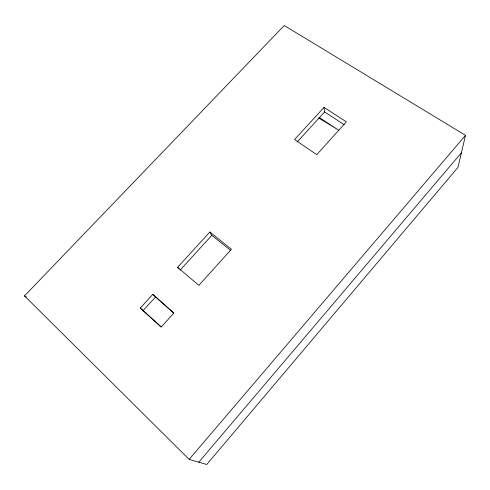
<?xml version="1.0" encoding="UTF-8"?>
<svg xmlns="http://www.w3.org/2000/svg" width="490" height="490" viewBox="0 0 490 490"><rect width="100%" height="100%" fill="white"/><g stroke="black" fill="none" stroke-linecap="round" stroke-linejoin="round"><path stroke-width="0.73" d="M465.5 135.332L457.96 167.372L206.768 464.489L189.152 459.393L24.5 295.905L284.249 25.511L465.5 135.332L189.152 459.393M198.793 462.186L461.39 152.788M140.275 308.051L152.831 294.331L173.889 313.03L161.21 327.081L140.275 308.051L161.063 326.83M177.594 267.289L209.879 232.027L231.409 249.269L198.86 285.352L177.594 267.289L179.022 269.053M324.013 107.371L294.6 139.497L316.76 154.662L346.369 121.838L324.013 107.371L324.607 111.947L344.188 124.681M143.135 310.538L155.532 296.971L152.831 294.331M179.971 270.229L211.845 235.347L209.879 232.027M297.062 142.088L324.607 111.947M318.776 118.084L338.663 130.181L319.106 117.343M24.5 295.905L26.405 297.081M211.845 235.347L230.784 250.537M155.532 296.971L173.552 312.988"/></g></svg>
